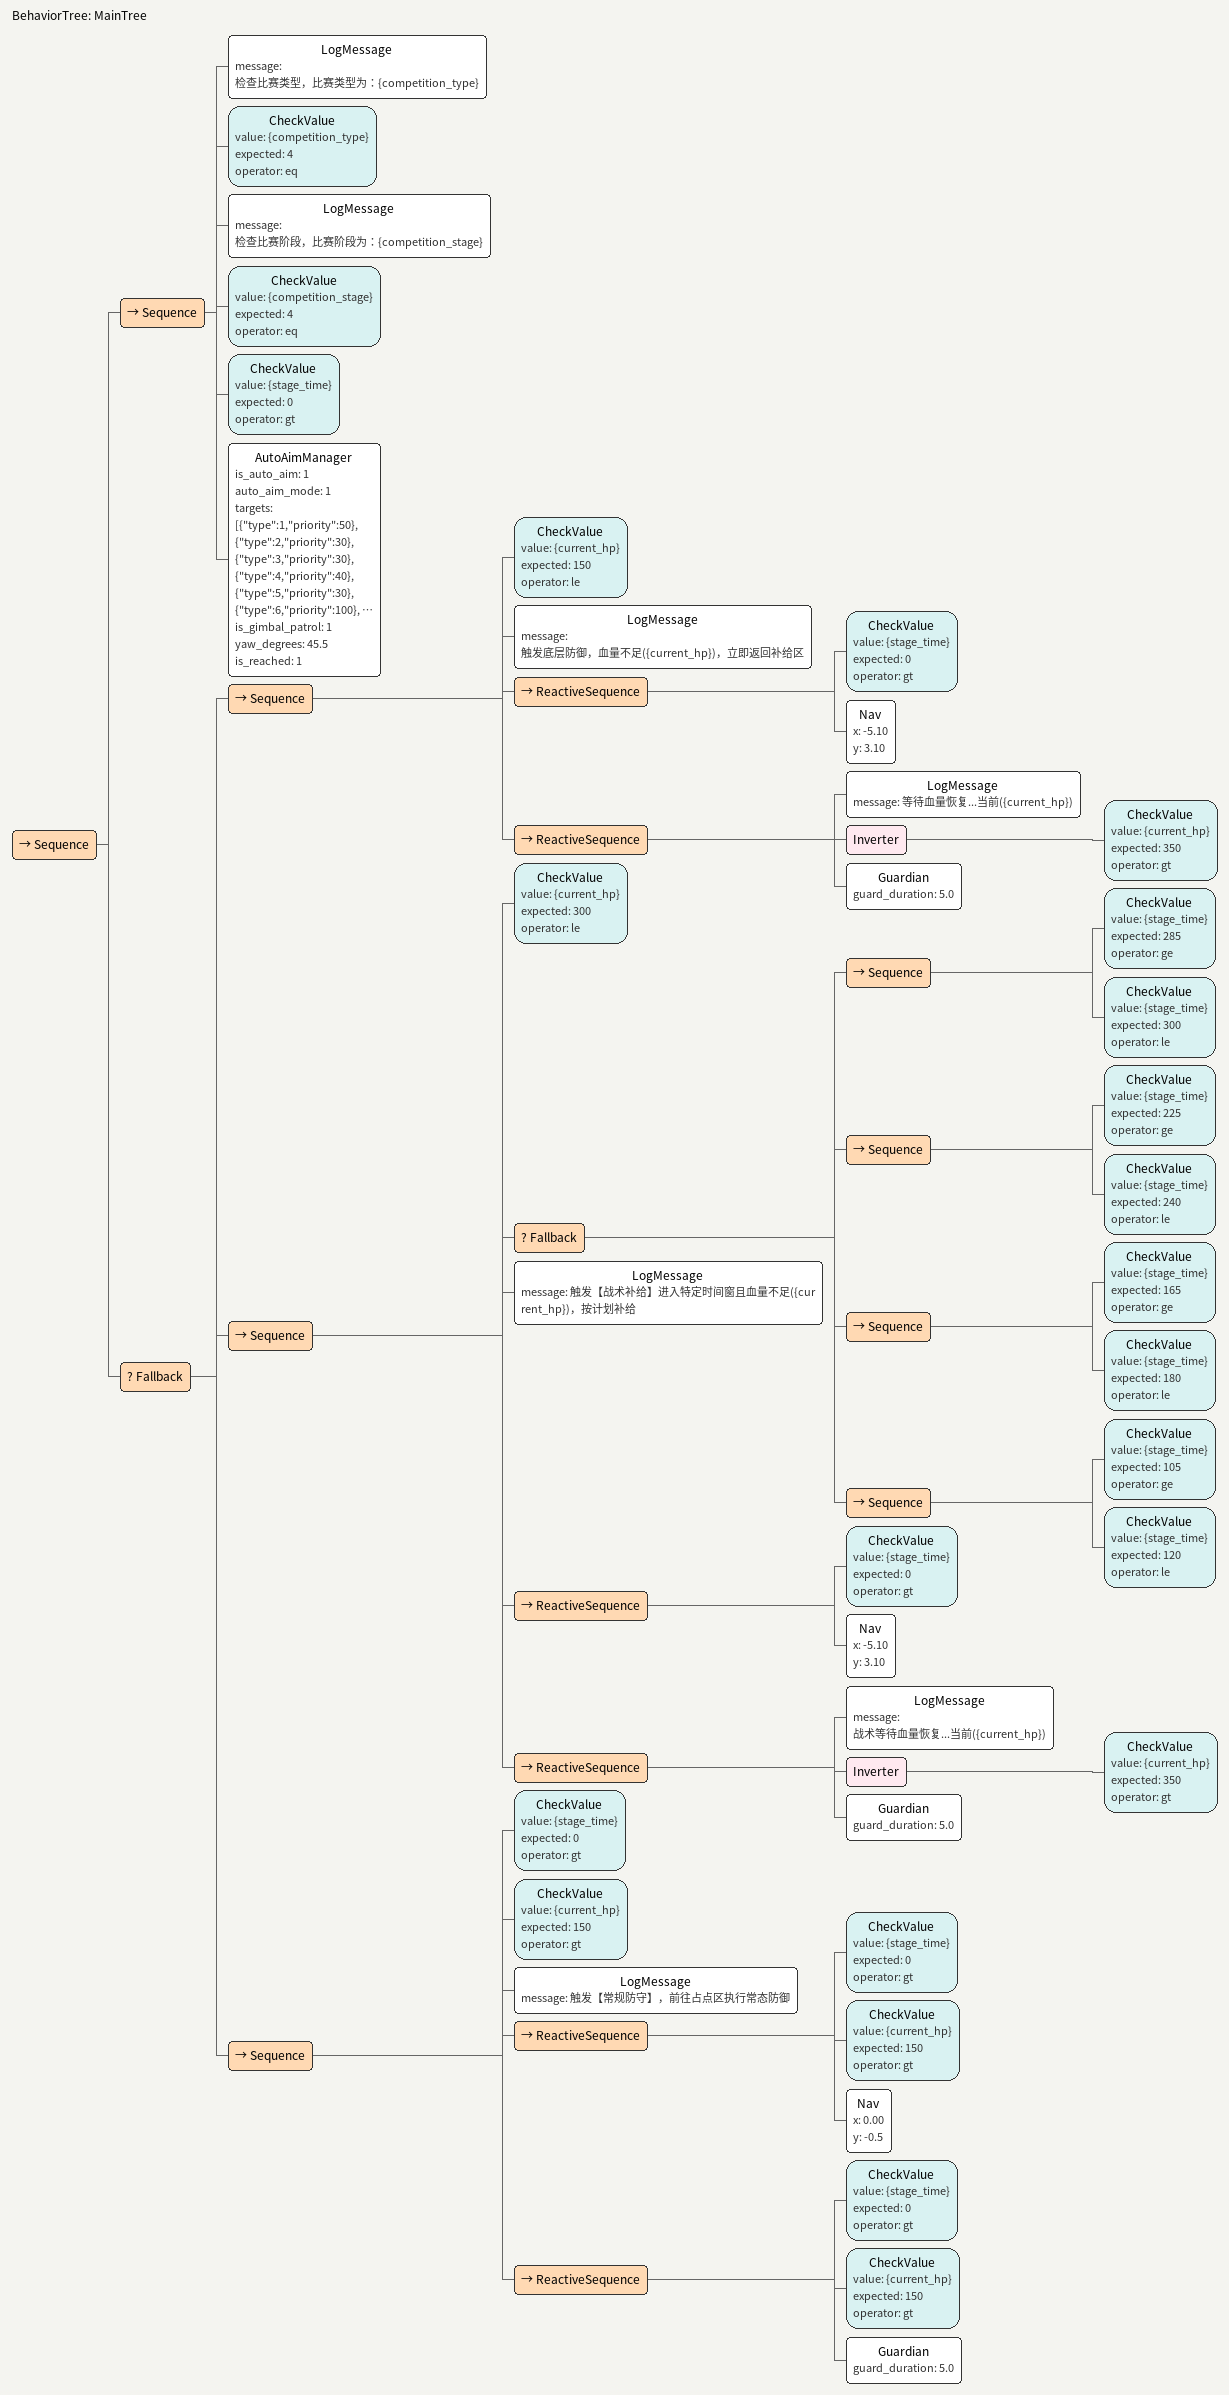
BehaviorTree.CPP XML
<?xml version="1.0" encoding="UTF-8"?>
<root BTCPP_format="4" main_tree_to_execute="MainTree">
  <!-- 主行为树 -->
  <BehaviorTree ID="MainTree">
    <Sequence>
        <!-- 赛前准备与阶段检查完全保留 -->
        <Sequence>
            <LogMessage message="检查比赛类型，比赛类型为：{competition_type}"/>
            <CheckValue value="{competition_type}" expected="4" operator="eq"/>
            <LogMessage message="检查比赛阶段，比赛阶段为：{competition_stage}"/>
            <CheckValue value="{competition_stage}" expected="4" operator="eq"/>
            <CheckValue value="{stage_time}" expected="0" operator="gt"/>

            <AutoAimManager is_auto_aim="1"
                            auto_aim_mode="1"
                            targets='[{"type":1,"priority":50},
                                      {"type":2,"priority":30},
                                      {"type":3,"priority":30},
                                      {"type":4,"priority":40},
                                      {"type":5,"priority":30},
                                      {"type":6,"priority":100},
                                      {"type":7,"priority":1}]'
                            is_gimbal_patrol="1"
                            yaw_degrees="45.5"
                            is_reached="1" />
        </Sequence>

        <!-- ★ 核心控制分支：由于使用Fallback，只会执行从上往下第一个满足条件的Sequence ★ -->
        <Fallback>

            <!-- 【第一层强打断】致命血量（小于等于150），任何时间都直接回家 -->
            <Sequence>
                <CheckValue value="{current_hp}" expected="150" operator="le"/>
                <LogMessage message="触发底层防御，血量不足({current_hp})，立即返回补给区"/>
                <ReactiveSequence>
                    <CheckValue value="{stage_time}" expected="0" operator="gt"/>
                    <Nav x="-5.10" y="3.10" />
                </ReactiveSequence>
                <ReactiveSequence>
                    <LogMessage message="等待血量恢复...当前({current_hp})"/>
                    <Inverter>
                        <!-- 等到血量恢复到大于350以上才脱离补给状态 -->
                        <CheckValue value="{current_hp}" expected="350" operator="gt"/>
                    </Inverter>
                    <Guardian guard_duration="5.0"/>
                </ReactiveSequence>
            </Sequence>

            <!-- 【第二层控制】战术时间窗口，指定多个特殊时间段且血量不佳（小于300），回家 -->
            <!-- 解析：因为Fallback相当于“或”，只要命中任意一个时间窗口且血量<300就进入补给状态 -->
            <Sequence>
                <CheckValue value="{current_hp}" expected="300" operator="le"/>

                <!-- 时间窗口集合（或关系）：任意一个Sequence满足即可 -->
                <Fallback>
                    <!-- 窗口1: 倒计时 300 ~ 285秒 -->
                    <Sequence>
                        <CheckValue value="{stage_time}" expected="285" operator="ge"/>
                        <CheckValue value="{stage_time}" expected="300" operator="le"/>
                    </Sequence>
                    <!-- 窗口2: 倒计时 240 ~ 225秒 -->
                    <Sequence>
                        <CheckValue value="{stage_time}" expected="225" operator="ge"/>
                        <CheckValue value="{stage_time}" expected="240" operator="le"/>
                    </Sequence>
                    <!-- 窗口3: 倒计时 180 ~ 165秒 -->
                    <Sequence>
                        <CheckValue value="{stage_time}" expected="165" operator="ge"/>
                        <CheckValue value="{stage_time}" expected="180" operator="le"/>
                    </Sequence>
                    <!-- 窗口4: 倒计时 120 ~ 105秒 -->
                    <Sequence>
                        <CheckValue value="{stage_time}" expected="105" operator="ge"/>
                        <CheckValue value="{stage_time}" expected="120" operator="le"/>
                    </Sequence>
                </Fallback>

                <LogMessage message="触发【战术补给】进入特定时间窗且血量不足({current_hp})，按计划补给"/>

                <ReactiveSequence>
                    <CheckValue value="{stage_time}" expected="0" operator="gt"/>
                    <Nav x="-5.10" y="3.10" />
                </ReactiveSequence>
                <ReactiveSequence>
                    <LogMessage message="战术等待血量恢复...当前({current_hp})"/>
                    <Inverter>
                        <!-- 战术补给时只要补到>350就继续出门 -->
                        <CheckValue value="{current_hp}" expected="350" operator="gt"/>
                    </Inverter>
                    <Guardian guard_duration="5.0"/>
                </ReactiveSequence>
            </Sequence>

            <!-- 【第三层常态】常规常态（血量充沛>=300），前往目标点 -->
            <Sequence>
                <CheckValue value="{stage_time}" expected="0" operator="gt"/>
                <CheckValue value="{current_hp}" expected="150" operator="gt"/>
                <LogMessage message="触发【常规防守】，前往占点区执行常态防御"/>
                <ReactiveSequence>
                    <CheckValue value="{stage_time}" expected="0" operator="gt"/>
                    <CheckValue value="{current_hp}" expected="150" operator="gt"/>
                    <Nav x="0.00" y="-0.5" />
                </ReactiveSequence>
                <ReactiveSequence>
                    <CheckValue value="{stage_time}" expected="0" operator="gt"/>
                    <CheckValue value="{current_hp}" expected="150" operator="gt"/>
                    <Guardian guard_duration="5.0"/>
                </ReactiveSequence>
            </Sequence>
        </Fallback>

    </Sequence>
  </BehaviorTree>

  <!-- 模型定义 -->
</root>
